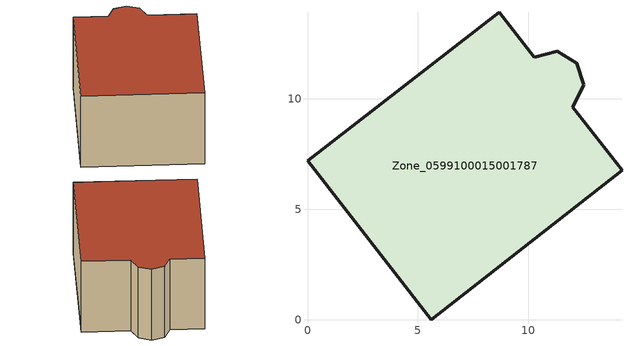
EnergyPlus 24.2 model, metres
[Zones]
Zone_0599100015001787
 floor ground (C_G): 14.25,6.76 5.6,0 0,7.2 8.69,13.92 10.27,11.89 11.31,12.16 12.19,11.62 12.51,10.63 12.02,9.63 z0.93
 wall outside (C_F): 12.51,10.63 12.19,11.62 11.31,12.16 10.27,11.89 8.69,13.92 0,7.2 5.6,0 14.25,6.76 12.02,9.63 12.51,10.63 z0.93:7.02
 roof outside (C_R): 5.6,0 14.25,6.76 12.02,9.63 12.51,10.63 12.19,11.62 11.31,12.16 10.27,11.89 8.69,13.92 0,7.2 z7.02
[BUILDING]
Pand.0599100015001787: North Axis=0; Terrain=City; Loads Convergence Tolerance Value=0.04; Temperature Convergence Tolerance Value=0.4; Solar Distribution=FullExterior; Maximum Number of Warmup Days=25; Minimum Number of Warmup Days=1
[Site:Location]
Rotterdam.The.Hague.AP_ZH_NLD Design_Conditions: Latitude=51.96; Longitude=4.45; Time Zone=1; Elevation=-4.5
[SITE:GROUNDTEMPERATURE:BUILDINGSURFACE]
18, 18, 18, 18, 18, 18, 18, 18, 18, 18, 18, 18
[MATERIAL] Thermal Absorptance=0.9; Solar Absorptance=0.7; Visible Absorptance=0.7
Name | Roughness | Thickness | Conductivity | Density | Specific Heat
G.TI.1975-1991 | MediumSmooth | 0.15 | 0.288461 | 540 | 1210
F.TI.1975-1991 | Rough | 0.3 | 0.230769 | 1920 | 840
R.TI.1975-1991 | MediumRough | 0.2 | 0.153846 | 1500 | 1000
[CONSTRUCTION]
C_G: G.TI.1975-1991
C_F: F.TI.1975-1991
C_R: R.TI.1975-1991
[ZONE]
Zone_0599100015001787: Type=1; Multiplier=1; Ceiling Height=Autocalculate; Volume=Autocalculate; Floor Area=autocalculate; Part of Total Floor Area=Yes
[ZONEINFILTRATION:DESIGNFLOWRATE]
Infil_Zone_0599100015001787: Zone or ZoneList or Space or SpaceList=Zone_0599100015001787; Schedule=AlwaysOn; Design Flow Rate Calculation Method=Flow/Area; Flow Rate per Floor Area=0.003; Constant Term Coefficient=1; Temperature Term Coefficient=0; Velocity Term Coefficient=0; Velocity Squared Term Coefficient=0
[HVACTEMPLATE:ZONE:IDEALLOADSAIRSYSTEM]
Zone_0599100015001787: Maximum Heating Supply Air Temperature=50; Minimum Cooling Supply Air Temperature=13; Maximum Heating Supply Air Humidity Ratio=0.0156; Minimum Cooling Supply Air Humidity Ratio=0.0077; Heating Limit=NoLimit; Cooling Limit=NoLimit; Dehumidification Control Type=ConstantSensibleHeatRatio; Cooling Sensible Heat Ratio=0.7; Dehumidification Setpoint=60; Humidification Control Type=None; Humidification Setpoint=30; Outdoor Air Method=None; Outdoor Air Flow Rate per Person=0.00944; Outdoor Air Flow Rate per Zone Floor Area=0; Outdoor Air Flow Rate per Zone=0; Demand Controlled Ventilation Type=None; Outdoor Air Economizer Type=NoEconomizer; Heat Recovery Type=None; Sensible Heat Recovery Effectiveness=0.7; Latent Heat Recovery Effectiveness=0.65
[ZONECONTROL:THERMOSTAT]
ThermostatControl_Zone_0599100015001787: Zone or ZoneList=Zone_0599100015001787; Control Type Schedule=DualSetpointControlType; Control 1=Thermostat_Zone_0599100015001787; Temperature Difference Between Cutout And Setpoint=0
[THERMOSTATSETPOINT:DUALSETPOINT]
Thermostat_Zone_0599100015001787: Heating Setpoint Temperature Schedule=HeatingSetpoint_Zone_0599100015001787; Cooling Setpoint Temperature Schedule=CoolingSetpoint_Zone_0599100015001787
[SCHEDULE:COMPACT]
HeatingSetpoint_Zone_0599100015001787: Through: 12/31, For: AllDays, Until: 24:00, 21
CoolingSetpoint_Zone_0599100015001787: Through: 12/31, For: AllDays, Until: 24:00, 24
DualSetpointControlType: Through: 12/31, For: AllDays, Until: 24:00, 4
AlwaysOn: Through: 12/31, For: AllDays, Until: 24:00, 1
